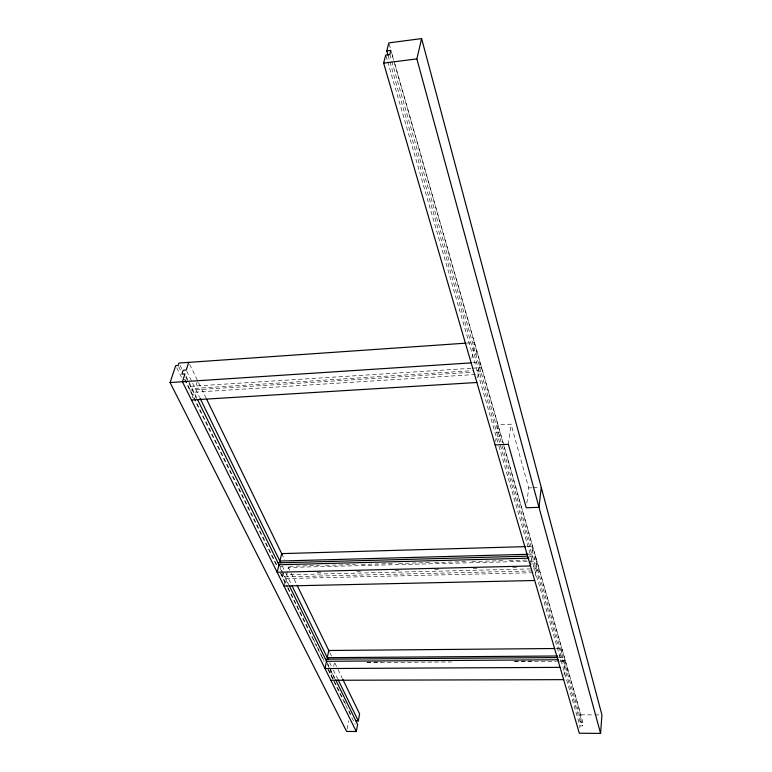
<?xml version="1.0" encoding="UTF-8"?>
<svg xmlns="http://www.w3.org/2000/svg" width="772" height="772" viewBox="0 0 772 772"><rect width="100%" height="100%" fill="white"/><g stroke="black" fill="none" stroke-linecap="round" stroke-linejoin="round"><path stroke-width="0.58" stroke-dasharray="3.86 2.9" d="M498.953 446.1L579.917 725.834L582.561 725.854L582.86 722.167L391.201 51.541M579.743 727.948L579.917 725.834M582.86 722.167L580.226 722.148L580.833 714.824L394.125 61.403M564.062 675.326L564.361 672.084L567.121 672.074L567.468 668.301L564.708 668.32L565.403 660.832L559.391 660.871M560.588 661.932L560.79 659.751M535.208 576.028L535.585 572.679M530.721 563.714L531.368 558.098M526.842 503.112L528.675 487.914L511.064 424.166L497.979 424.861L496.84 432.841L500.121 432.667L499.561 436.691L496.271 436.855L495.614 441.478M508.352 444.296L511.064 424.166M477.627 377.826L478.177 374.323M471.924 358.198L472.493 354.695L475.957 354.464L476.613 350.401L473.149 350.633L474.462 342.565L467.263 343.067M347.072 729.067L348.674 720.778M331.458 677.169L332.307 673.039L329.789 673.049L330.532 669.449M333.678 666.371L334.305 663.302M284.231 584.964L285.756 578.556L533.182 572.727M283.112 573.2L282.214 576.916L532.661 570.933M192.199 397.783L193.955 392.224L475.774 374.478M197.265 381.773L195.181 388.355L471.605 370.734M472.869 362.695L480.078 362.222L478.814 370.27L472.802 370.656M470.891 368.312L191.031 386.289L189.796 390.159L471.47 372.278M472.097 368.234L481.535 367.626L480.898 371.679L477.472 371.901M528.675 487.914L532.111 487.779M533.259 487.73L538.981 487.499M526.707 546.595L532.709 546.422L531.821 554.19L529.409 554.257M528.733 556.129L535.363 555.956L534.919 559.864L531.898 559.941M282.224 566.445L279.821 566.513L288.911 584.964M289.423 566.262L319.434 565.48M325.437 565.316L355.448 564.535M361.45 564.38L392.658 563.57M398.661 563.415L429.869 562.595M434.675 562.47L467.079 561.63M471.885 561.505L504.29 560.665M509.095 560.54L529.505 560.009M527.286 561.292L288.419 567.459L286.653 574.841L536.019 568.781L536.887 561.041L528.482 561.263M317.022 572.361L321.827 572.245M356.635 571.386L361.441 571.27M395.052 570.44L399.857 570.325M434.665 569.466L439.471 569.35M473.082 568.52L477.878 568.395M512.695 567.536L517.501 567.42M533.105 567.034L538.489 566.909L538.055 570.798L535.064 570.875M555.859 648.499L561.862 648.451L561.148 655.978L558.745 655.988M559.189 657.551L564.38 657.512L564.033 661.295L557.625 661.334M366.99 662.077L381.416 661.99M514.895 661.15L534.137 661.025M367.047 662.521L451.485 661.99M514.2 661.604L556.419 661.343M580.833 714.824L593.716 714.882M594.894 714.882L600.751 714.911M176.759 367.762L181.574 377.469M178.67 366.517L181.333 371.911M185.068 379.467L276.82 565.017M281.085 573.644L287.493 586.595M288.024 587.675L312.563 637.296M313.094 638.376L316.829 645.932M317.36 647.004L321.635 655.64M322.165 656.721L324.298 661.035M328.563 669.662L333.9 680.45M334.43 681.531L343.501 699.866M344.032 700.947L346.174 705.261M348.838 710.655L351.501 716.049M184.518 379.486L277.1 566.58M280.168 572.785L287.271 587.116M287.802 588.196L324.182 661.71M327.926 669.285L333.272 680.093M333.813 681.174L355.207 724.416M186.004 376.08L197.207 398.815M327.241 662.762L335.154 678.82M179.992 365.204L182.115 369.518M185.84 377.074L188.503 382.478M189.034 383.559L196.493 398.67M280.062 568.144L282.195 572.457M282.726 573.538L288.043 584.336M327.434 664.219L329.567 668.533M330.098 669.613L334.353 678.25M186.737 371.129L199.485 397.136M282.34 566.059L285.524 572.554M285.814 573.133L291.372 584.472M329.615 662.434L332.8 668.928M333.33 670.019L337.576 678.675M189.758 364.519L206.066 398.062M281.693 553.62L284.791 560.009M288.091 566.802L290.726 572.206M291.247 573.287L296.506 584.105M329.818 652.629L331.738 656.576M334.894 663.061L337.528 668.475M338.049 669.556L342.257 678.212M388.104 55.536L580.226 722.148M386.068 56.115L387.409 60.747M387.747 61.905L498.616 444.942M389.841 54.426L391.5 60.226M391.838 61.384L501.887 444.788M502.215 445.946L582.561 725.854M389.165 44.043L390.487 48.675M391.809 53.307L393.797 60.245"/><path stroke-width="1.16" d="M386.772 50.913L390.873 50.383L389.841 54.426L385.73 54.957L383.636 63.121L579.309 733.236L600.587 733.4L601.928 714.911L421.618 38.6L388.837 42.885L386.772 50.913L388.104 55.536M530.721 563.714L530.47 565.963L277.129 572.264L278.962 564.766L528.965 558.166M541.269 487.412L539.001 507.329L526.272 507.783L508.352 444.296L495.122 444.942M466.056 343.144L178.921 363.043L178.129 365.436L175.688 365.61L170.072 382.545L346.609 731.431L356.297 731.509L357.629 724.435L335.685 679.9M355.882 720.894L358.295 720.913L359.607 713.907L342.787 679.292M600.587 733.4L416.861 58.904L421.618 38.6M188.706 362.367L186.206 370.068L183.138 370.27L181.874 374.14L184.952 373.938L182.414 381.735L356.297 731.509M383.636 63.121L416.861 58.904M170.072 382.545L471.161 362.879M191.495 400.002L476.893 382.487M525.5 546.634L281.693 553.62L279.879 561.041L528.202 554.286M278.017 562.856L527.537 556.168M283.971 586.025L534.716 580.505M554.653 648.519L328.775 650.478L327.27 657.667L557.538 655.997M325.466 659.172L557.992 657.561M558.388 659.77L326.517 661.286L324.993 668.542L560.076 667.365M330.821 680.267L563.657 679.649M197.487 399.404L279.281 565.413M289.413 585.967L326.72 661.691M200.016 398.217L280.747 562.817M291.903 585.552L328.013 659.192M338.107 679.765L358.295 720.913M206.587 399.143L282.311 554.904M297.037 585.186L329.113 651.163"/></g></svg>
